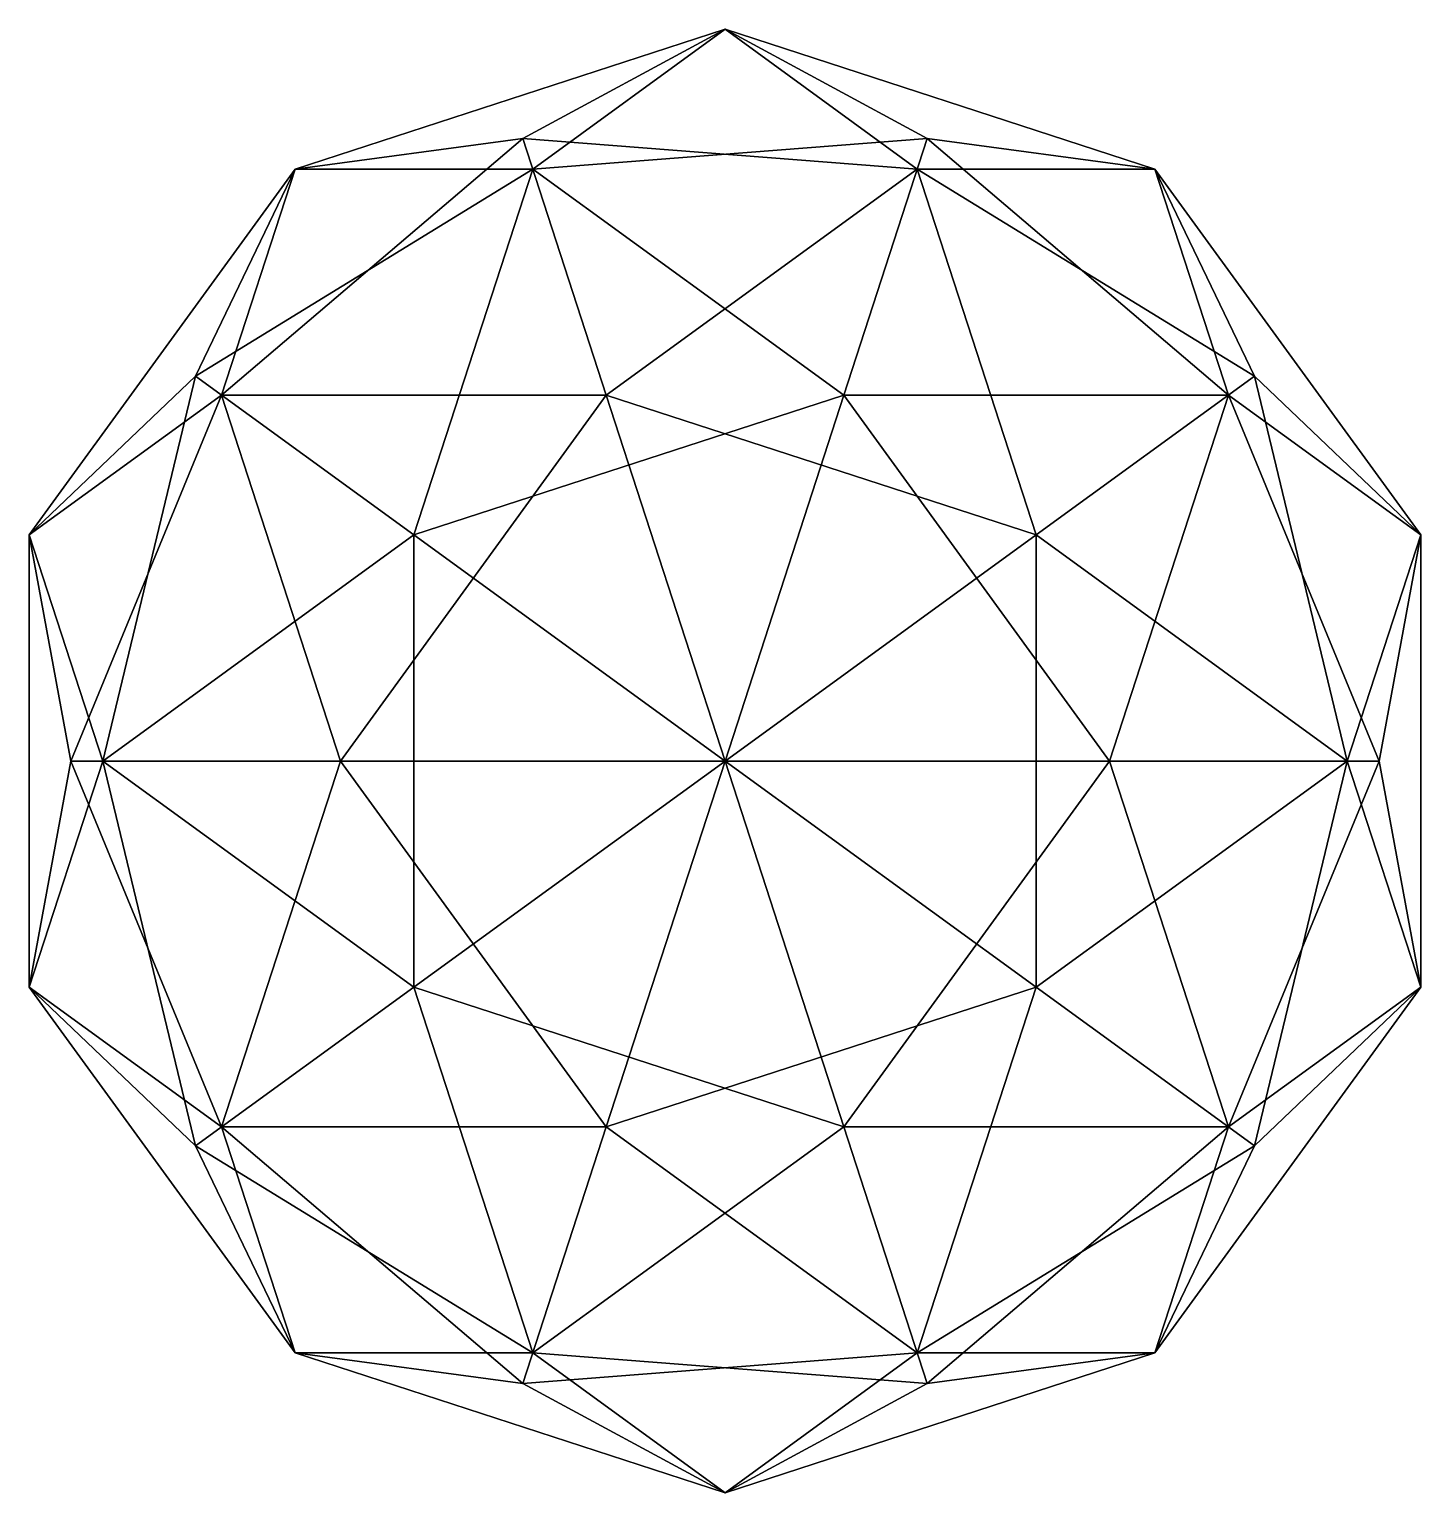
# Model space of a CAD drawing. Extents: x -0.95 to 0.95, y -1 to 1.
import ezdxf

# ---------------------------------------------------------------- set-up
doc = ezdxf.new("R2010")
doc.units = 0

# ---------------------------------------------------------------- blocks, each defined once
blk = doc.blocks.new('Sphere')
at = {"layer": 'Meshes'}
mesh = blk.add_polyface(dxfattribs=at)
corners = [(0, 0, -1), (0.7236, -0.52572, -0.447215), (-0.276385, -0.85064, -0.447215), (-0.894425, 0, -0.447215), (-0.276385, 0.85064, -0.447215), (0.7236, 0.52572, -0.447215), (0.276385, -0.85064, 0.447215), (-0.7236, -0.52572, 0.447215), (-0.7236, 0.52572, 0.447215), (0.276385, 0.85064, 0.447215), (0.894425, 0, 0.447215), (0, 0, 1), (0.425323, -0.309011, -0.850654), (-0.162456, -0.499995, -0.850654), (0.262869, -0.809012, -0.525738), (0.425323, 0.309011, -0.850654), (0.850648, 0, -0.525736), (-0.52573, 0, -0.850652), (-0.688189, -0.499997, -0.525736), (-0.162456, 0.499995, -0.850654), (-0.688189, 0.499997, -0.525736), (0.262869, 0.809012, -0.525738), (0.951058, 0.309013), (0.951058, -0.309013), (0.587786, -0.809017), (0, -1), (-0.587786, -0.809017), (-0.951058, -0.309013), (-0.951058, 0.309013), (-0.587786, 0.809017), (0, 1), (0.587786, 0.809017), (0.688189, -0.499997, 0.525736), (-0.262869, -0.809012, 0.525738), (-0.850648, 0, 0.525736), (-0.262869, 0.809012, 0.525738), (0.688189, 0.499997, 0.525736), (0.52573, 0, 0.850652), (0.162456, -0.499995, 0.850654), (-0.425323, -0.309011, 0.850654), (-0.425323, 0.309011, 0.850654), (0.162456, 0.499995, 0.850654)]
mesh.append_faces([[corners[k] for k in face] for face in [(14, 12, 1), (12, 14, 13), (2, 13, 14), (13, 0, 12), (16, 1, 12), (12, 15, 16), (5, 16, 15), (12, 0, 15), (18, 13, 2), (13, 18, 17), (3, 17, 18), (17, 0, 13), (20, 17, 3), (17, 20, 19), (4, 19, 20), (19, 0, 17), (21, 19, 4), (19, 21, 15), (5, 15, 21), (15, 0, 19), (23, 1, 16), (16, 22, 23), (10, 23, 22), (22, 16, 5), (25, 2, 14), (14, 24, 25), (6, 25, 24), (24, 14, 1), (27, 3, 18), (18, 26, 27), (7, 27, 26), (26, 18, 2), (29, 4, 20), (20, 28, 29), (8, 29, 28), (28, 20, 3), (31, 5, 21), (21, 30, 31), (9, 31, 30), (30, 21, 4), (32, 23, 10), (23, 32, 24), (6, 24, 32), (24, 1, 23), (33, 25, 6), (25, 33, 26), (7, 26, 33), (26, 2, 25), (34, 27, 7), (27, 34, 28), (8, 28, 34), (28, 3, 27), (35, 29, 8), (29, 35, 30), (9, 30, 35), (30, 4, 29), (36, 31, 9), (31, 36, 22), (10, 22, 36), (22, 5, 31), (38, 6, 32), (32, 37, 38), (11, 38, 37), (37, 32, 10), (39, 7, 33), (33, 38, 39), (11, 39, 38), (38, 33, 6), (40, 8, 34), (34, 39, 40), (11, 40, 39), (39, 34, 7), (41, 9, 35), (35, 40, 41), (11, 41, 40), (40, 35, 8), (37, 10, 36), (36, 41, 37), (11, 37, 41), (41, 36, 9)]], dxfattribs={"color": 254})

msp = doc.modelspace()

# ---------------------------------------------------------------- block references
at = {"layer": '1'}
msp.add_blockref('Sphere', (0, 0), dxfattribs=at)

doc.saveas('drawing.dxf')
